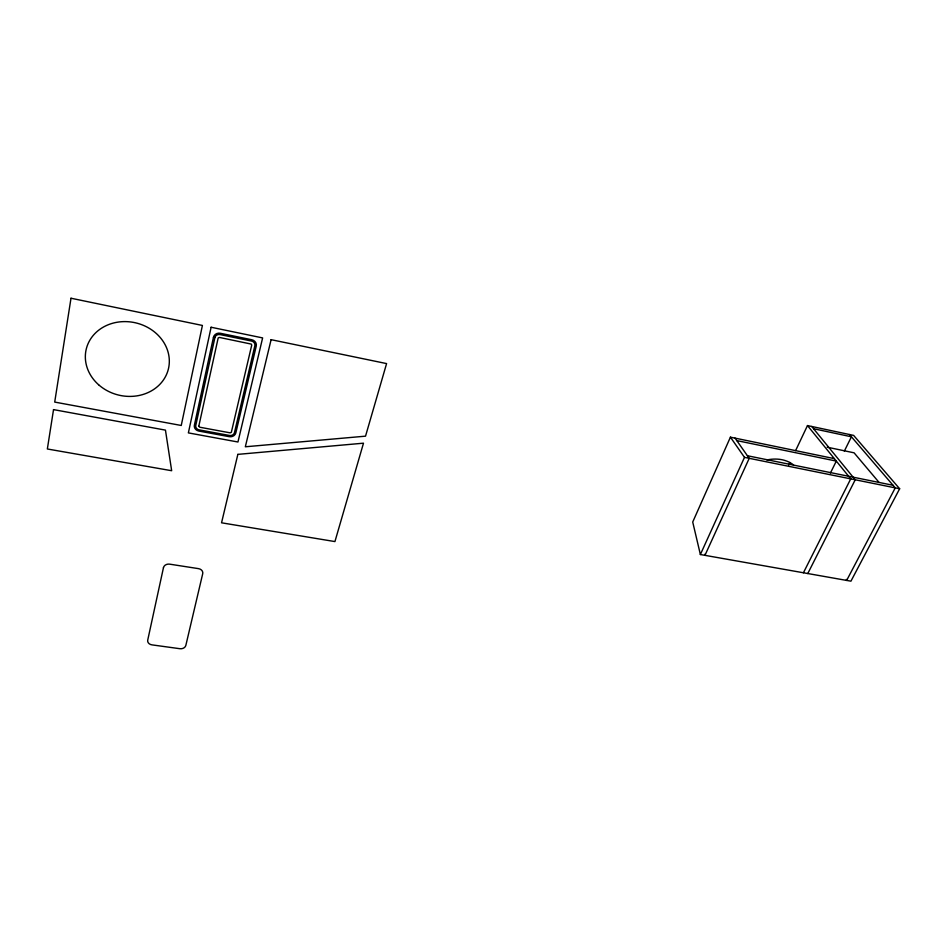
<?xml version="1.0" encoding="UTF-8"?>
<svg xmlns="http://www.w3.org/2000/svg" width="947" height="947" viewBox="0 0 947 947"><rect width="100%" height="100%" fill="white"/><g stroke="black" fill="none" stroke-linecap="round" stroke-linejoin="round"><path stroke-width="1.42" d="M834.307 458.62L730.421 437.171L692.719 522.034L700.378 554.528L850.939 581.174L899.65 488.759L853.638 435.407L807.483 425.57L795.598 450.63M700.378 554.528L744.484 457.365L730.421 437.171M788.709 465.131L789.964 462.491M830.424 473.027L836.319 461.094L736.778 440.592M844.333 451.115L851.424 436.792L813.568 428.731M803.423 572.757L850.737 478.862L807.483 425.57M807.791 573.539L855.236 479.774L811.721 426.47M747.408 455.744L893.033 485.278M744.484 457.365L899.65 488.759M827.145 447.185L854.087 452.82L878.745 482.047M849.483 434.519L895.258 487.871L846.665 580.416L846.346 579.398M735.05 438.118L749.219 458.324L704.959 555.333L704.71 554.303M766.869 459.97A36.732 28.517 -31.8 0 1 793.515 464.93M198.811 426.186L199.734 427.215L230.121 432.838L231.328 432.353L251.724 345.146L251.298 344.092L219.432 337.44L218.177 337.949L198.823 426.114M53.529 409.613L47.35 448.985L171.667 470.718L165.453 430.127L53.529 409.613M71.001 298.234L54.713 402.084L181.244 425.475L202.409 325.448L71.001 298.234M211.11 327.248L188.37 432.897L237.957 442L262.627 337.913L211.11 327.248M163.464 567.644L147.72 640.16A5.185 4.072 0.5 0 0 151.958 644.871L179.871 648.707A5.137 4.037 -0.9 0 0 185.837 645.428L202.717 573.693A5.291 4.321 -0.2 0 0 198.503 568.638L169.679 564.163A5.351 4.356 1.5 0 0 163.464 567.644M213.454 337.298L194.372 425.215A5.67 4.948 4.5 0 0 198.882 431.074L229.233 436.674A5.599 4.901 1.8 0 0 235.827 432.897L256.246 346.081A5.8 5.28 4 0 0 251.795 339.748L220.355 333.273A5.871 5.327 7.9 0 0 213.454 337.298M214.898 337.594L195.769 425.463A4.25 3.705 4.5 0 0 199.154 429.867L229.505 435.478A4.202 3.681 1.8 0 0 234.454 432.649L254.838 345.785A4.344 3.966 4 0 0 251.488 341.038L220.071 334.575A4.404 3.989 7.9 0 0 214.898 337.594M237.851 454.371L221.551 522.803L334.93 541.577L363.494 443.184L237.851 454.371M271.102 339.677L245.332 446.783L365.53 436.165L386.589 363.589L271.102 339.677M98.583 384.719A42.26 37.111 13.5 0 0 168.211 369.709A42.26 37.111 13.5 0 0 115.203 322.619A42.26 37.111 13.5 0 0 98.583 384.719"/></g></svg>
